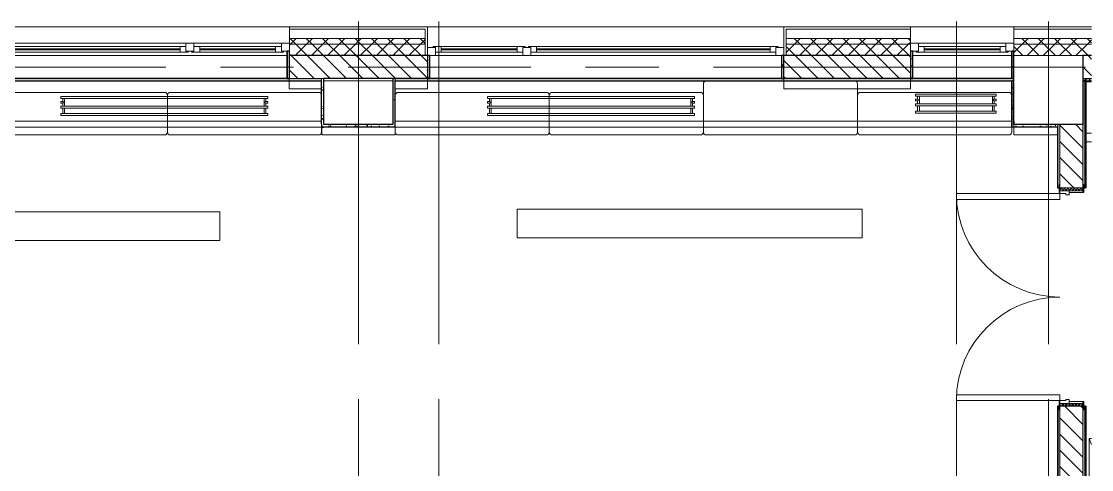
# Model space of a CAD drawing. Header units: millimetres. Extents: x 39486 to 115248, y -1987 to 27400.
# Drawn here: x 57530 to 66835, y 23499 to 27398 of the extents above; entities that cross this region are included whole.
import ezdxf

# ---------------------------------------------------------------- set-up
doc = ezdxf.new("R2010")
doc.units = ezdxf.units.MM
doc.linetypes.add('Осевая', pattern=[3175, 635, -476.25, 1587.5, -476.25])
for name, color, linetype, lineweight in [('A-DOOR', 7, 'Continuous', 9), ('A-DOOR-1', 7, 'Continuous', 13), ('A-DOOR-FRAM', 7, 'Continuous', 13), ('A-DOOR-FRAM-1', 7, 'Continuous', 9), ('A-GLAZ', 7, 'Continuous', 9), ('A-GLAZ-1', 7, 'Continuous', 13), ('A-WALL', 7, 'Continuous', 9), ('I-WALL', 7, 'Continuous', 9), ('M-EQPM', 7, 'Continuous', 9), ('Оси', 7, 'Continuous', 9), ('Оси-2', 7, 'Осевая', 9)]:
    doc.layers.add(name, color=color, linetype=linetype, lineweight=lineweight)
for name, color, linetype, lineweight, true_color in [('A-WALL-1', 7, 'Continuous', 25, 0x3c3c3c), ('A-WALL-3', 7, 'Continuous', 13, 0x3c3c3c), ('A-WALL-FNSH-1', 7, 'Continuous', 9, 0x3c3c3c), ('A-WALL-FNSH-2', 7, 'Continuous', 13, 0x3c3c3c), ('I-FURN-1', 7, 'Continuous', 9, 0xf0f0f0)]:
    doc.layers.add(name, color=color, linetype=linetype, lineweight=lineweight, true_color=true_color)
pattern_1 = [(135, (0, 0), (-70.71068, -70.71068), [])]
pattern_2 = [(45, (0, 0), (-70.71068, 70.71068), []), (135, (0, 0), (-70.71068, -70.71068), [])]
pattern_3 = [(0, (0, 0), (121.92, 30.48), [10.058, -81.382, 10.058, -81.382, -487.68]), (0, (0, 0), (121.92, 30.48), [-182.88, 10.058, -172.822, 10.058, -81.382, -213.36]), (0, (0, 0), (121.92, 30.48), [-457.2, 10.058, -50.902, 10.058, -142.342]), (120, (45.72, 15.24), (-87.356454, 90.345817), [10.058, -81.382, 10.058, -81.382, -487.68]), (120, (45.72, 15.24), (-87.356454, 90.345817), [-182.88, 10.058, -172.822, 10.058, -81.382, -213.36]), (120, (45.72, 15.24), (-87.356454, 90.345817), [-457.2, 10.058, -50.902, 10.058, -142.342]), (240, (60.96, 76.2), (-34.563546, -120.825817), [10.058, -81.382, 10.058, -81.382, -487.68]), (240, (60.96, 76.2), (-34.563546, -120.825817), [-182.88, 10.058, -172.822, 10.058, -81.382, -213.36]), (240, (60.96, 76.2), (-34.563546, -120.825817), [-457.2, 10.058, -50.902, 10.058, -142.342])]

# ---------------------------------------------------------------- blocks, each defined once
blk = doc.blocks.new('120_Окно_СКБ_2Ст - 120_Окно_СКБ_2Ст 2700х2500 _мал створка справа_ 2-23206922-План разверток пом_ 2_19_ Этаж 2')
at = {"layer": 'A-GLAZ'}
for p, q in [((1350, -5), (-1350, -5)), ((-1330, -75), (-1300, -75)), ((-1230, -55), (400, -55)), ((400, -65), (-1230, -65)), ((470, -75), (500, -75)), ((570, -55), (1230, -55)), ((1230, -65), (570, -65)), ((1300, -75), (1330, -75))]:
    blk.add_line(p, q, dxfattribs=at)
at = {"layer": 'A-GLAZ-1'}
for p, q in [((-1350, -75), (-1350, -5)), ((-1350, -5), (-1280, -5)), ((-1280, -75), (-1350, -75)), ((-1280, -75), (-1300, -75)), ((-1300, -75), (-1300, -85)), ((-1300, -85), (470, -85)), ((470, -85), (-1300, -85)), ((-1280, -5), (-1280, -75)), ((450, -35), (-1280, -35)), ((-1280, -35), (-1280, -75)), ((-1230, -85), (-1230, -35)), ((400, -85), (400, -35)), ((450, -75), (450, -5)), ((450, -5), (520, -5)), ((450, -75), (450, -35)), ((520, -75), (450, -75)), ((470, -75), (450, -75)), ((470, -85), (470, -75)), ((520, -75), (500, -75)), ((500, -75), (500, -85)), ((500, -85), (1300, -85)), ((1300, -85), (500, -85)), ((520, -5), (520, -75)), ((1280, -35), (520, -35)), ((520, -35), (520, -75)), ((570, -85), (570, -35)), ((1230, -85), (1230, -35)), ((1280, -75), (1280, -5)), ((1280, -5), (1350, -5)), ((1280, -75), (1280, -35)), ((1350, -75), (1280, -75)), ((1300, -75), (1280, -75)), ((1300, -85), (1300, -75)), ((1350, -5), (1350, -75))]:
    blk.add_line(p, q, dxfattribs=at)
blk = doc.blocks.new('120_Окно_СКБ_2Ст - 120_Окно_СКБ_2Ст 3100х2500 _мал_створка слева_-22274797-План разверток пом_ 2_19_ Этаж 2')
at = {"layer": 'A-GLAZ'}
for p, q in [((1530, 115), (-1530, 115)), ((-1550, 45), (-1500, 45)), ((-1430, 65), (600, 65)), ((600, 55), (-1430, 55)), ((670, 45), (700, 45)), ((770, 65), (1430, 65)), ((1430, 55), (770, 55)), ((1500, 45), (1550, 45))]:
    blk.add_line(p, q, dxfattribs=at)
at = {"layer": 'A-GLAZ-1'}
for p, q in [((-1550, 45), (-1550, 115)), ((-1550, 115), (-1480, 115)), ((-1480, 115), (-1480, 45)), ((650, 45), (650, 115)), ((650, 115), (720, 115)), ((720, 115), (720, 45)), ((1480, 45), (1480, 115)), ((1480, 115), (1550, 115)), ((1550, 115), (1550, 45)), ((-1480, 45), (-1550, 45)), ((-1480, 45), (-1500, 45)), ((-1500, 45), (-1500, 35)), ((-1500, 35), (670, 35)), ((670, 35), (-1500, 35)), ((650, 85), (-1480, 85)), ((-1480, 85), (-1480, 45)), ((-1430, 35), (-1430, 85)), ((600, 35), (600, 85)), ((650, 45), (650, 85)), ((720, 45), (650, 45)), ((670, 45), (650, 45)), ((670, 35), (670, 45)), ((720, 45), (700, 45)), ((700, 45), (700, 35)), ((700, 35), (1500, 35)), ((1500, 35), (700, 35)), ((1480, 85), (720, 85)), ((720, 85), (720, 45)), ((770, 35), (770, 85)), ((1430, 35), (1430, 85)), ((1480, 45), (1480, 85)), ((1550, 45), (1480, 45)), ((1500, 45), (1480, 45)), ((1500, 35), (1500, 45))]:
    blk.add_line(p, q, dxfattribs=at)
blk = doc.blocks.new('110_Дверь_СКБ_2Ст - Д-10 1800x2100h_Актовый зал EI30-32403870-План разверток пом_ 2_19_ Этаж 2')
at = {"layer": 'A-DOOR'}
h = blk.add_hatch(dxfattribs=at)
h.set_pattern_fill('FP_7', color=256, style=0, pattern_type=2)
h.set_pattern_definition([(135, (1351.41, 164.685), (-14.1421, -14.1421), []), (225, (1351.41, 164.685), (14.1421, -14.1421), [])])
h.paths.add_polyline_path([(937.5, -100), (962.5, -100), (962.5, 100), (937.5, 100)])
at = {"layer": 'A-DOOR-FRAM-1'}
h = blk.add_hatch(dxfattribs=at)
h.set_pattern_fill('FP_8', color=256, style=0, pattern_type=2)
h.set_pattern_definition([(45, (-771.384, 164.685), (-14.1421, 14.1421), []), (135, (-771.384, 164.685), (-14.1421, -14.1421), [])])
h.paths.add_polyline_path([(-937.5, -100), (-912.5, -100), (-912.5, 100), (-937.5, 100)])
at = {"layer": 'A-DOOR'}
for centre, start, end in [((-887.5, 100), 0, 90), ((912.5, 100), 90, 180)]:
    blk.add_arc(centre, 900, start, end, dxfattribs=at)
at = {"layer": 'A-DOOR-1'}
for p, q in [((-887.5, 1000), (-887.5, 100)), ((-837.5, 1000), (-887.5, 1000)), ((-837.5, 100), (-837.5, 1000)), ((912.5, 1000), (862.5, 1000)), ((862.5, 1000), (862.5, 100)), ((912.5, 100), (912.5, 1000)), ((-887.5, 100), (-837.5, 100)), ((862.5, 100), (912.5, 100))]:
    blk.add_line(p, q, dxfattribs=at)
at = {"layer": 'A-DOOR-FRAM'}
for p, q in [((-897.5, 108), (-967.5, 108)), ((-967.5, 108), (-967.5, 100)), ((-967.5, 100), (-897.5, 100)), ((-912.5, 100), (-937.5, 100)), ((-937.5, 100), (-937.5, -100)), ((-887.5, 100), (-912.5, 100)), ((-912.5, 100), (-912.5, 20)), ((-912.5, -100), (-912.5, 100)), ((-897.5, 100), (-897.5, 108)), ((-887.5, 50), (-887.5, 100)), ((912.5, 100), (912.5, 50)), ((937.5, 100), (912.5, 100)), ((992.5, 108), (922.5, 108)), ((922.5, 108), (922.5, 100)), ((922.5, 100), (992.5, 100)), ((937.5, 20), (937.5, 100)), ((962.5, 100), (937.5, 100)), ((937.5, 100), (937.5, -100)), ((962.5, -100), (962.5, 100)), ((992.5, 100), (992.5, 108)), ((-912.5, 20), (-877.5, 20)), ((-897.5, 20), (-912.5, 20)), ((-912.5, 20), (-912.5, -100)), ((-897.5, -100), (-897.5, 20)), ((-877.5, 50), (-887.5, 50)), ((-877.5, 20), (-877.5, 50)), ((912.5, 50), (902.5, 50)), ((902.5, 50), (902.5, 20)), ((902.5, 20), (937.5, 20)), ((937.5, 20), (922.5, 20)), ((922.5, 20), (922.5, -100)), ((937.5, -100), (937.5, 20)), ((-897.5, -100), (-967.5, -100)), ((-967.5, -100), (-967.5, -108)), ((-967.5, -108), (-897.5, -108)), ((-937.5, -100), (-912.5, -100)), ((-912.5, -100), (-897.5, -100)), ((-897.5, -108), (-897.5, -100)), ((922.5, -100), (937.5, -100)), ((992.5, -100), (922.5, -100)), ((922.5, -100), (922.5, -108)), ((922.5, -108), (992.5, -108)), ((937.5, -100), (962.5, -100)), ((992.5, -108), (992.5, -100))]:
    blk.add_line(p, q, dxfattribs=at)
blk = doc.blocks.new('120_Окно_СКБ_1Ст - 120_Окно_СКБ_1Ст 900х2500_h_-19906774-План разверток пом_ 2_19_ Этаж 2')
at = {"layer": 'A-GLAZ'}
for p, q in [((450, -5), (-450, -5)), ((-430, -75), (-400, -75)), ((-330, -55), (330, -55)), ((330, -65), (-330, -65)), ((400, -75), (430, -75))]:
    blk.add_line(p, q, dxfattribs=at)
at = {"layer": 'A-GLAZ-1'}
for p, q in [((-450, -75), (-450, -5)), ((-450, -5), (-380, -5)), ((-380, -75), (-450, -75)), ((-380, -75), (-400, -75)), ((-400, -75), (-400, -85)), ((-400, -85), (400, -85)), ((400, -85), (-400, -85)), ((-380, -5), (-380, -75)), ((380, -35), (-380, -35)), ((-380, -35), (-380, -75)), ((-330, -85), (-330, -35)), ((330, -85), (330, -35)), ((380, -75), (380, -5)), ((380, -5), (450, -5)), ((380, -75), (380, -35)), ((450, -75), (380, -75)), ((400, -75), (380, -75)), ((400, -85), (400, -75)), ((450, -5), (450, -75))]:
    blk.add_line(p, q, dxfattribs=at)
blk = doc.blocks.new('Стол базовый прямоугольный - 5_7-26328560-План разверток пом_ 2_19_ Этаж 2')
at = {"layer": 'I-FURN-1'}
for p, q in [((1000, 125), (-1000, 125)), ((-1000, 125), (-1000, -125)), ((1000, -125), (1000, 125)), ((-1000, -125), (1000, -125))]:
    blk.add_line(p, q, dxfattribs=at)
blk = doc.blocks.new('Стол базовый прямоугольный - 5_8-26349451-План разверток пом_ 2_19_ Этаж 2')
at = {"layer": 'I-FURN-1'}
for p, q in [((1500, 125), (-1500, 125)), ((-1500, 125), (-1500, -125)), ((1500, -125), (1500, 125)), ((-1500, -125), (1500, -125))]:
    blk.add_line(p, q, dxfattribs=at)
blk = doc.blocks.new('Шкаф параметрический - 1_37-26355741-План разверток пом_ 2_19_ Этаж 2')
at = {"layer": 'I-FURN-1'}
for p, q in [((0, 500), (51.2, 478.7)), ((1200, 500), (0, 500)), ((0, 500), (0, 478.7)), ((0, 478.7), (0, 500)), ((0, 500), (1200, 500)), ((1148.8, 478.7), (1200, 500)), ((1200, 478.7), (1200, 500)), ((1200, 500), (1200, 478.7))]:
    blk.add_line(p, q, dxfattribs=at)
blk = doc.blocks.new('radiator_prado_classic_z_tip_30_po exemplyaru - Classic Z Тип 30-500-30677905-План разверток пом_ 2_19_ Этаж 2')
at = {"layer": 'M-EQPM'}
for p, q in [((0, 228), (0, 210)), ((1800, 228), (0, 228)), ((0, 210), (1800, 210)), ((17.5, 210), (17.5, 164)), ((32.5, 164), (32.5, 210)), ((1767.5, 210), (1767.5, 164)), ((1782.5, 164), (1782.5, 210)), ((1800, 210), (1800, 228)), ((1800, 164), (0, 164)), ((0, 164), (0, 146)), ((0, 146), (1800, 146)), ((17.5, 121.5), (0, 121.5)), ((17.5, 121.5), (0, 121.5)), ((0, 121.5), (0, 121.2)), ((0, 106.5), (0, 121.5)), ((0, 121.2), (0, 121.2)), ((0, 106.8), (0, 106.5)), ((0, 106.8), (0, 106.8)), ((0, 106.5), (17.5, 106.5)), ((0, 106.5), (17.5, 106.5)), ((17.5, 146), (17.5, 121.5)), ((17.5, 106.5), (17.5, 82)), ((32.5, 82), (32.5, 146)), ((1767.5, 146), (1767.5, 82)), ((1782.5, 121.5), (1782.5, 146)), ((1800, 121.5), (1782.5, 121.5)), ((1800, 121.5), (1782.5, 121.5)), ((1782.5, 82), (1782.5, 106.5)), ((1782.5, 106.5), (1800, 106.5)), ((1782.5, 106.5), (1800, 106.5)), ((1800, 146), (1800, 164)), ((1800, 121.5), (1800, 106.5)), ((1800, 121.2), (1800, 121.5)), ((1800, 121.5), (1800, 121.2)), ((1800, 121.2), (1800, 121.5)), ((1800, 106.5), (1800, 106.8)), ((1800, 106.8), (1800, 106.5)), ((1800, 106.5), (1800, 106.8)), ((1800, 82), (0, 82)), ((0, 82), (0, 64)), ((1800, 64), (0, 64)), ((1800, 64), (1800, 82))]:
    blk.add_line(p, q, dxfattribs=at)
for points, knots in [([(25, 114), (24.5, 114.5), (23.6, 115.4), (22.4, 116.6), (21.6, 117.4), (21.1, 117.9), (20.8, 118.2), (20.5, 118.5), (20.2, 118.8), (19.8, 119.1), (19.6, 119.4), (19.3, 119.7), (19, 120), (18.7, 120.3), (18.5, 120.5), (18.3, 120.7), (18.1, 120.9), (17.9, 121.1), (17.8, 121.2), (17.7, 121.3), (17.5, 121.5), (17.5, 121.5), (17.5, 121.5)], [0, 0, 0, 0, 0.142857, 0.285714, 0.357143, 0.392857, 0.428571, 0.464286, 0.5, 0.535714, 0.571429, 0.607143, 0.642857, 0.678571, 0.714286, 0.75, 0.785714, 0.821429, 0.857143, 0.892857, 0.928571, 1, 1, 1, 1]), ([(17.5, 106.5), (17.5, 106.5), (17.5, 106.5), (17.7, 106.7), (17.8, 106.8), (17.9, 106.9), (18.1, 107.1), (18.3, 107.3), (18.5, 107.5), (18.7, 107.7), (19, 108), (19.3, 108.3), (19.6, 108.6), (19.8, 108.9), (20.3, 109.3), (20.7, 109.7), (21.1, 110.1), (21.6, 110.6), (22.4, 111.4), (23.6, 112.6), (24.5, 113.5), (25, 114)], [0, 0, 0, 0, 0.071429, 0.107143, 0.142857, 0.178571, 0.214286, 0.25, 0.285714, 0.321429, 0.357143, 0.392857, 0.428571, 0.464286, 0.5, 0.571429, 0.607143, 0.642857, 0.714286, 0.857143, 1, 1, 1, 1]), ([(1775, 114), (1775.5, 114.5), (1776.4, 115.4), (1777.6, 116.6), (1778.4, 117.4), (1778.9, 117.9), (1779.2, 118.2), (1779.5, 118.5), (1779.8, 118.8), (1780.1, 119.2), (1780.4, 119.4), (1780.7, 119.7), (1781, 120), (1781.3, 120.3), (1781.5, 120.5), (1781.7, 120.7), (1781.9, 120.9), (1782.1, 121.1), (1782.2, 121.2), (1782.3, 121.3), (1782.5, 121.5), (1782.5, 121.5), (1782.5, 121.5)], [0, 0, 0, 0, 0.142857, 0.285714, 0.357143, 0.392857, 0.428571, 0.464286, 0.5, 0.535714, 0.571429, 0.607143, 0.642857, 0.678571, 0.714286, 0.75, 0.785714, 0.821429, 0.857143, 0.892857, 0.928571, 1, 1, 1, 1]), ([(1782.5, 106.5), (1782.5, 106.5), (1782.5, 106.5), (1782.3, 106.7), (1782.2, 106.8), (1782.1, 106.9), (1781.9, 107.1), (1781.7, 107.3), (1781.5, 107.5), (1781.3, 107.7), (1781, 108), (1780.7, 108.3), (1780.4, 108.6), (1780.1, 108.8), (1779.7, 109.3), (1779.3, 109.7), (1778.9, 110.1), (1778.4, 110.6), (1777.6, 111.4), (1776.4, 112.6), (1775.5, 113.5), (1775, 114)], [0, 0, 0, 0, 0.071429, 0.107143, 0.142857, 0.178571, 0.214286, 0.25, 0.285714, 0.321429, 0.357143, 0.392857, 0.428571, 0.464286, 0.5, 0.571429, 0.607143, 0.642857, 0.714286, 0.857143, 1, 1, 1, 1])]:
    blk.add_open_spline(points, degree=3, knots=knots, dxfattribs=at)
blk = doc.blocks.new('radiator_prado_classic_z_tip_30_po exemplyaru - Classic Z Тип 30-500-30677900-План разверток пом_ 2_19_ Этаж 2')
at = {"layer": 'M-EQPM'}
for p, q in [((0, 228), (0, 210)), ((700, 228), (0, 228)), ((0, 210), (700, 210)), ((17.5, 210), (17.5, 164)), ((32.5, 164), (32.5, 210)), ((667.5, 210), (667.5, 164)), ((682.5, 164), (682.5, 210)), ((700, 210), (700, 228)), ((700, 164), (0, 164)), ((0, 164), (0, 146)), ((0, 146), (700, 146)), ((17.5, 121.5), (0, 121.5)), ((17.5, 121.5), (0, 121.5)), ((0, 121.5), (0, 121.2)), ((0, 106.5), (0, 121.5)), ((0, 121.2), (0, 121.2)), ((0, 106.8), (0, 106.5)), ((0, 106.8), (0, 106.8)), ((0, 106.5), (17.5, 106.5)), ((0, 106.5), (17.5, 106.5)), ((17.5, 146), (17.5, 121.5)), ((17.5, 106.5), (17.5, 82)), ((32.5, 82), (32.5, 146)), ((667.5, 146), (667.5, 82)), ((682.5, 121.5), (682.5, 146)), ((700, 121.5), (682.5, 121.5)), ((700, 121.5), (682.5, 121.5)), ((682.5, 82), (682.5, 106.5)), ((682.5, 106.5), (700, 106.5)), ((682.5, 106.5), (700, 106.5)), ((700, 146), (700, 164)), ((700, 121.5), (700, 106.5)), ((700, 121.2), (700, 121.5)), ((700, 121.5), (700, 121.2)), ((700, 121.2), (700, 121.5)), ((700, 106.5), (700, 106.8)), ((700, 106.8), (700, 106.5)), ((700, 106.5), (700, 106.8)), ((700, 82), (0, 82)), ((0, 82), (0, 64)), ((700, 64), (0, 64)), ((700, 64), (700, 82))]:
    blk.add_line(p, q, dxfattribs=at)
for points, knots in [([(25, 114), (24.5, 114.5), (23.6, 115.4), (22.4, 116.6), (21.6, 117.4), (21.1, 117.9), (20.8, 118.2), (20.5, 118.5), (20.2, 118.8), (19.8, 119.1), (19.6, 119.4), (19.3, 119.7), (19, 120), (18.7, 120.3), (18.5, 120.5), (18.3, 120.7), (18.1, 120.9), (17.9, 121.1), (17.8, 121.2), (17.7, 121.3), (17.5, 121.5), (17.5, 121.5), (17.5, 121.5)], [0, 0, 0, 0, 0.142857, 0.285714, 0.357143, 0.392857, 0.428571, 0.464286, 0.5, 0.535714, 0.571429, 0.607143, 0.642857, 0.678571, 0.714286, 0.75, 0.785714, 0.821429, 0.857143, 0.892857, 0.928571, 1, 1, 1, 1]), ([(17.5, 106.5), (17.5, 106.5), (17.5, 106.5), (17.7, 106.7), (17.8, 106.8), (17.9, 106.9), (18.1, 107.1), (18.3, 107.3), (18.5, 107.5), (18.7, 107.7), (19, 108), (19.3, 108.3), (19.6, 108.6), (19.8, 108.9), (20.3, 109.3), (20.7, 109.7), (21.1, 110.1), (21.6, 110.6), (22.4, 111.4), (23.6, 112.6), (24.5, 113.5), (25, 114)], [0, 0, 0, 0, 0.071429, 0.107143, 0.142857, 0.178571, 0.214286, 0.25, 0.285714, 0.321429, 0.357143, 0.392857, 0.428571, 0.464286, 0.5, 0.571429, 0.607143, 0.642857, 0.714286, 0.857143, 1, 1, 1, 1]), ([(675, 114), (675.5, 114.5), (676.4, 115.4), (677.6, 116.6), (678.4, 117.4), (678.9, 117.9), (679.2, 118.2), (679.5, 118.5), (679.8, 118.8), (680.1, 119.2), (680.4, 119.4), (680.7, 119.7), (681, 120), (681.3, 120.3), (681.5, 120.5), (681.7, 120.7), (681.9, 120.9), (682.1, 121.1), (682.2, 121.2), (682.3, 121.3), (682.5, 121.5), (682.5, 121.5), (682.5, 121.5)], [0, 0, 0, 0, 0.142857, 0.285714, 0.357143, 0.392857, 0.428571, 0.464286, 0.5, 0.535714, 0.571429, 0.607143, 0.642857, 0.678571, 0.714286, 0.75, 0.785714, 0.821429, 0.857143, 0.892857, 0.928571, 1, 1, 1, 1]), ([(682.5, 106.5), (682.5, 106.5), (682.5, 106.5), (682.3, 106.7), (682.2, 106.8), (682.1, 106.9), (681.9, 107.1), (681.7, 107.3), (681.5, 107.5), (681.3, 107.7), (681, 108), (680.7, 108.3), (680.4, 108.6), (680.1, 108.8), (679.7, 109.3), (679.3, 109.7), (678.9, 110.1), (678.4, 110.6), (677.6, 111.4), (676.4, 112.6), (675.5, 113.5), (675, 114)], [0, 0, 0, 0, 0.071429, 0.107143, 0.142857, 0.178571, 0.214286, 0.25, 0.285714, 0.321429, 0.357143, 0.392857, 0.428571, 0.464286, 0.5, 0.571429, 0.607143, 0.642857, 0.714286, 0.857143, 1, 1, 1, 1])]:
    blk.add_open_spline(points, degree=3, knots=knots, dxfattribs=at)
blk = doc.blocks.new('Мат 1340х300х800_h_ около окна - 1372 x 1905mm - Double-31170368-План разверток пом_ 2_19_ Этаж 2')
at = {"layer": 'I-FURN-1'}
for p, q in [((855.9, 851.3), (-433.3, 851.3)), ((-458.7, 825.9), (-458.7, 506.7)), ((881.3, 506.7), (881.3, 825.9)), ((-433.3, 481.3), (855.9, 481.3))]:
    blk.add_line(p, q, dxfattribs=at)
for centre, start, end in [((-433.3, 825.9), 90, 180), ((855.9, 825.9), 0, 90), ((-433.3, 506.7), 180, 270), ((855.9, 506.7), 270, 360)]:
    blk.add_arc(centre, 25.4, start, end, dxfattribs=at)
blk = doc.blocks.new('Мат 1340х300х800_h_ около окна - 1372 x 1905mm - Double-V6-План разверток пом_ 2_19_ Этаж 2')
at = {"layer": 'I-FURN-1'}
for p, q in [((855.9, 851.3), (-433.3, 851.3)), ((-458.7, 825.9), (-458.7, 506.7)), ((-433.3, 481.3), (855.9, 481.3)), ((881.3, 506.7), (881.3, 550.3))]:
    blk.add_line(p, q, dxfattribs=at)
for centre, start, end in [((-433.3, 825.9), 90, 180), ((855.9, 825.9), 0, 90), ((-433.3, 506.7), 180, 270), ((855.9, 506.7), 270, 360)]:
    blk.add_arc(centre, 25.4, start, end, dxfattribs=at)
blk = doc.blocks.new('Мат 1340х300х800_h_ около окна - 1372 x 1905mm - Double-V7-План разверток пом_ 2_19_ Этаж 2')
at = {"layer": 'I-FURN-1'}
for p, q in [((855.9, 851.3), (-433.3, 851.3)), ((881.3, 506.7), (881.3, 825.9)), ((-458.7, 551.3), (-458.7, 506.7)), ((-433.3, 481.3), (855.9, 481.3))]:
    blk.add_line(p, q, dxfattribs=at)
for centre, start, end in [((-433.3, 825.9), 90, 180), ((855.9, 825.9), 0, 90), ((-433.3, 506.7), 180, 184.97737), ((-433.3, 506.7), 184.97737, 270), ((855.9, 506.7), 270, 360)]:
    blk.add_arc(centre, 25.4, start, end, dxfattribs=at)
blk = doc.blocks.new('Мат 1340х400х800_h_ - 1372 x 1905mm - Double-V8-План разверток пом_ 2_19_ Этаж 2')
at = {"layer": 'I-FURN-1'}
for p, q in [((-458.7, 925.9), (-458.7, 506.7)), ((881.3, 882.3), (881.3, 925.9)), ((881.3, 506.7), (881.3, 882.3)), ((-433.3, 481.3), (855.9, 481.3))]:
    blk.add_line(p, q, dxfattribs=at)
for centre, start, end in [((-433.3, 925.9), 90.00021, 180), ((855.9, 925.9), 0, 89.99979), ((-433.3, 506.7), 180, 270), ((855.9, 506.7), 270, 360)]:
    blk.add_arc(centre, 25.4, start, end, dxfattribs=at)
blk = doc.blocks.new('Мат 1340х300х800_h_ около окна - 1372 x 1905mm - Double-V9-План разверток пом_ 2_19_ Этаж 2')
at = {"layer": 'I-FURN-1'}
for p, q in [((855.9, 851.3), (-433.3, 851.3)), ((-458.7, 825.9), (-458.7, 506.7)), ((-433.3, 481.3), (855.9, 481.3)), ((881.3, 506.7), (881.3, 551.3))]:
    blk.add_line(p, q, dxfattribs=at)
for centre, start, end in [((-433.3, 825.9), 90, 180), ((855.9, 825.9), 0, 90), ((-433.3, 506.7), 180, 270), ((855.9, 506.7), 270, 360)]:
    blk.add_arc(centre, 25.4, start, end, dxfattribs=at)
blk = doc.blocks.new('Мат в спортивном зале - Т8-V22-План разверток пом_ 2_19_ Этаж 2')
at = {"layer": 'I-FURN-1'}
for p, q in [((241.3, 925.9), (241.3, 906.7)), ((881.3, 909.3), (241.3, 909.3)), ((241.3, 909.3), (241.3, 839.3)), ((241.3, 839.3), (241.3, 907.4)), ((241.3, 839.3), (881.3, 839.3)), ((881.3, 839.3), (241.3, 839.3)), ((881.3, 906.7), (881.3, 925.9)), ((881.3, 839.3), (881.3, 909.3)), ((881.3, 909.3), (881.3, 839.3))]:
    blk.add_line(p, q, dxfattribs=at)
blk = doc.blocks.new('Мат в спортивном зале - Т11-V23-План разверток пом_ 2_19_ Этаж 2')
at = {"layer": 'I-FURN-1'}
for p, q in [((-218.7, 925.9), (-218.7, 906.7)), ((881.3, 909.3), (-218.7, 909.3)), ((-218.7, 909.3), (-218.7, 839.3)), ((-218.7, 839.3), (-218.7, 908.4)), ((-218.7, 839.3), (881.3, 839.3)), ((881.3, 839.3), (-218.7, 839.3)), ((881.3, 906.7), (881.3, 925.9)), ((881.3, 839.3), (881.3, 909.3)), ((881.3, 908.4), (881.3, 839.3))]:
    blk.add_line(p, q, dxfattribs=at)
blk = doc.blocks.new('Мат в спортивном зале - Т12-V24-План разверток пом_ 2_19_ Этаж 2')
at = {"layer": 'I-FURN-1'}
for p, q in [((601.3, 925.9), (601.3, 906.7)), ((881.3, 909.3), (601.3, 909.3)), ((601.3, 909.3), (601.3, 839.3)), ((601.3, 839.3), (601.3, 908.4)), ((601.3, 839.3), (881.3, 839.3)), ((881.3, 839.3), (601.3, 839.3)), ((881.3, 906.7), (881.3, 925.9)), ((881.3, 839.3), (881.3, 909.3)), ((881.3, 908.4), (881.3, 839.3))]:
    blk.add_line(p, q, dxfattribs=at)
blk = doc.blocks.new('Мат в спортивном зале - Т12-V25-План разверток пом_ 2_19_ Этаж 2')
at = {"layer": 'I-FURN-1'}
for p, q in [((601.3, 925.9), (601.3, 906.7)), ((881.3, 909.3), (601.3, 909.3)), ((601.3, 909.3), (601.3, 839.3)), ((601.3, 839.3), (601.3, 908.4)), ((601.3, 839.3), (881.3, 839.3)), ((881.3, 839.3), (601.3, 839.3)), ((881.3, 906.7), (881.3, 925.9)), ((881.3, 839.3), (881.3, 909.3)), ((881.3, 908.4), (881.3, 839.3))]:
    blk.add_line(p, q, dxfattribs=at)
blk = doc.blocks.new('Мат в спортивном зале - Т15-31178050-План разверток пом_ 2_19_ Этаж 2')
at = {"layer": 'I-FURN-1'}
for p, q in [((501.3, 925.9), (501.3, 906.7)), ((881.3, 909.3), (501.3, 909.3)), ((501.3, 909.3), (501.3, 839.3)), ((501.3, 839.3), (501.3, 907.4)), ((501.3, 839.3), (881.3, 839.3)), ((881.3, 839.3), (501.3, 839.3)), ((881.3, 906.7), (881.3, 925.9)), ((881.3, 839.3), (881.3, 909.3)), ((881.3, 907.4), (881.3, 839.3))]:
    blk.add_line(p, q, dxfattribs=at)
blk = doc.blocks.new('Зашивка приборов отопления29 - Зашивка приборов отопления-33323054-План разверток пом_ 2_19_ Этаж 2')
at = {"layer": 'A-WALL'}
for p, q in [((66834.9, 26425), (66789, 26425)), ((66789, 26350), (66834.9, 26350))]:
    blk.add_line(p, q, dxfattribs=at)

msp = doc.modelspace()

# ---------------------------------------------------------------- hatches: boundary and pattern name
at = {"layer": 'A-WALL'}
h = msp.add_hatch(dxfattribs=at)
h.set_pattern_fill('FP_6', color=256, style=0, pattern_type=2)
h.set_pattern_definition(pattern_2)
h.paths.add_polyline_path([(65260, 27200), (65260, 27250), (64180, 27250), (64180, 27200), (64955.2, 27200)])
h.paths.add_polyline_path([(66160, 27200), (66834.9, 27200), (66834.9, 27250), (66160, 27250)])
h.paths.add_polyline_path([(61040, 27200), (61040, 27250), (59860, 27250), (59860, 27200), (60755.2, 27200)])
h.paths.add_polyline_path([(57160, 27200), (57160, 27250), (55909.9, 27250), (55909.9, 27200), (56013.8, 27200)])
h.paths.add_polyline_path([(54467.9, 27200), (55009.9, 27200), (55009.9, 27250), (53860.2, 27250), (53860.2, 27200)])
h.paths.add_polyline_path([(48284.4, 27200), (48760.3, 27200), (48760.3, 27250), (47507, 27250), (47507, 27200), (47511.5, 27200)])
h.paths.add_polyline_path([(49830.3, 27200), (50760.2, 27200), (50760.2, 27250), (49660.3, 27250), (49660.3, 27200)])
h.paths.add_polyline_path([(43646.8, 27200), (44407, 27200), (44407, 27250), (42100.9, 27250), (42100.9, 27200)])
h = msp.add_hatch(dxfattribs=at)
h.set_pattern_fill('FP_6', color=256, style=0, pattern_type=2)
h.set_pattern_definition(pattern_2)
h.paths.add_polyline_path([(66834.9, 27100), (66834.9, 27200), (66160, 27200), (66160, 27100), (66760, 27100)])
h.paths.add_polyline_path([(64180, 27100), (65260, 27100), (65260, 27200), (64180, 27200)])
h.paths.add_polyline_path([(60651.4, 27100), (61040, 27100), (61040, 27200), (59860, 27200), (59860, 27100), (59878.5, 27100)])
h.paths.add_polyline_path([(57160, 27100), (57160, 27200), (55909.9, 27200), (55909.9, 27100), (56013.8, 27100)])
h.paths.add_polyline_path([(54467.9, 27100), (55009.9, 27100), (55009.9, 27200), (53860.2, 27200), (53860.2, 27100)])
h.paths.add_polyline_path([(50760.2, 27100), (50760.2, 27200), (49660.3, 27200), (49660.3, 27100), (50364.8, 27100)])
h.paths.add_polyline_path([(48760.3, 27100), (48760.3, 27200), (47507, 27200), (47507, 27100), (48284.4, 27100)])
h.paths.add_polyline_path([(44407, 27100), (44407, 27200), (42100.9, 27200), (42100.9, 27100), (43646.8, 27100)])
at = {"layer": 'I-WALL'}
h = msp.add_hatch(dxfattribs=at)
h.set_pattern_fill('FP_1', color=256, style=0, pattern_type=2)
h.set_pattern_definition(pattern_1)
h.paths.add_polyline_path([(66789, 26900), (66834.9, 26900), (66834.9, 27100), (66760, 27100), (66760, 26900), (66780, 26900)])
h.paths.add_polyline_path([(65260, 26900), (65260, 27100), (64160, 27100), (64160, 26900), (64464.8, 26900)])
h.paths.add_polyline_path([(60651.4, 26900), (61060, 26900), (61060, 27100), (59860, 27100), (59860, 26900), (60164.8, 26900)])
h.paths.add_polyline_path([(57160, 26900), (57160, 27100), (55909.9, 27100), (55909.9, 26900), (56013.8, 26900)])
h.paths.add_polyline_path([(54854.4, 26900), (55009.9, 26900), (55009.9, 27100), (53860.2, 27100), (53860.2, 26900), (54781, 26900)])
h.paths.add_polyline_path([(50364.8, 26900), (50760.2, 26900), (50760.2, 27100), (50364.8, 27100)])
h = msp.add_hatch(dxfattribs=at)
h.set_pattern_fill('FP_13', color=256, style=0, pattern_type=2)
h.set_pattern_definition(pattern_3)
h.paths.add_polyline_path([(59860, 26900), (59860, 27140), (59840, 27140), (59840, 26900)])
h = msp.add_hatch(dxfattribs=at)
h.set_pattern_fill('FP_13', color=256, style=0, pattern_type=2)
h.set_pattern_definition(pattern_3)
h.paths.add_polyline_path([(61080, 26900), (61080, 27100), (61060, 27100), (61060, 26900)])
h = msp.add_hatch(dxfattribs=at)
h.set_pattern_fill('FP_13', color=256, style=0, pattern_type=2)
h.set_pattern_definition(pattern_3)
h.paths.add_polyline_path([(64160, 26900), (64160, 27100), (64140, 27100), (64140, 26900)])
h = msp.add_hatch(dxfattribs=at)
h.set_pattern_fill('FP_13', color=256, style=0, pattern_type=2)
h.set_pattern_definition(pattern_3)
h.paths.add_polyline_path([(65280, 26900), (65280, 27140), (65260, 27140), (65260, 26900)])
h = msp.add_hatch(dxfattribs=at)
h.set_pattern_fill('FP_13', color=256, style=0, pattern_type=2)
h.set_pattern_definition(pattern_3)
h.paths.add_polyline_path([(66160, 26900), (66160, 27140), (66140, 27140), (66140, 26900)])
h = msp.add_hatch(dxfattribs=at)
h.set_pattern_fill('FP_13', color=256, style=0, pattern_type=2)
h.set_pattern_definition(pattern_3)
h.paths.add_polyline_path([(59492, 26880), (60140, 26880), (60139, 26900), (54760, 26900), (54760, 26880), (59105.5, 26880)])
h = msp.add_hatch(dxfattribs=at)
h.set_pattern_fill('FP_13', color=256, style=0, pattern_type=2)
h.set_pattern_definition(pattern_3)
h.paths.add_polyline_path([(60140, 26479), (60160, 26480), (60160, 26900), (60140, 26900), (60139, 26480)])
h = msp.add_hatch(dxfattribs=at)
h.set_pattern_fill('FP_13', color=256, style=0, pattern_type=2)
h.set_pattern_definition(pattern_3)
h.paths.add_polyline_path([(65260, 26880), (66140, 26880), (66140, 26900), (60760, 26900), (60760, 26880), (64160, 26880)])
h = msp.add_hatch(dxfattribs=at)
h.set_pattern_fill('FP_13', color=256, style=0, pattern_type=2)
h.set_pattern_definition(pattern_3)
h.paths.add_polyline_path([(66160, 26500), (66160, 26900), (66140, 26900), (66140, 26500)])
h = msp.add_hatch(dxfattribs=at)
h.set_pattern_fill('FP_13', color=256, style=0, pattern_type=2)
h.set_pattern_definition(pattern_3)
h.paths.add_polyline_path([(66834.9, 26880), (66834.9, 26900), (66760, 26900), (66760, 26880)])
h = msp.add_hatch(dxfattribs=at)
h.set_pattern_fill('FP_13', color=256, style=0, pattern_type=2)
h.set_pattern_definition(pattern_3)
h.paths.add_polyline_path([(60760, 26480), (60780, 26480.9), (60780, 26880), (60760, 26880), (60760, 26480.9)])
h = msp.add_hatch(dxfattribs=at)
h.set_pattern_fill('FP_13', color=256, style=0, pattern_type=2)
h.set_pattern_definition(pattern_3)
h.paths.add_polyline_path([(66760, 18800), (66780, 18800), (66780, 24050), (66768, 24050), (66768, 24020), (66760, 24020), (66760, 19124.6)])
h.paths.add_polyline_path([(66780, 25950), (66780, 26880), (66760, 26880), (66760, 25980), (66768, 25980), (66768, 25950)])
h = msp.add_hatch(dxfattribs=at)
h.set_pattern_fill('FP_13', color=256, style=0, pattern_type=2)
h.set_pattern_definition(pattern_3)
h.paths.add_polyline_path([(60760, 26480), (60760, 26500), (60160, 26500), (60160, 26480), (60651.4, 26480)])
h = msp.add_hatch(dxfattribs=at)
h.set_pattern_fill('FP_13', color=256, style=0, pattern_type=2)
h.set_pattern_definition(pattern_3)
h.paths.add_polyline_path([(66513, 26480), (66540, 26480.9), (66540, 26500), (66140, 26500), (66140, 26480), (66160, 26480)])
h = msp.add_hatch(dxfattribs=at)
h.set_pattern_fill('FP_13', color=256, style=0, pattern_type=2)
h.set_pattern_definition(pattern_3)
h.paths.add_polyline_path([(66540, 23320), (66560, 23320), (66559.2, 24020), (66552, 24020), (66552, 24050), (66540, 24050), (66540, 23321)])
h.paths.add_polyline_path([(66540, 25950), (66552, 25950), (66552, 25980), (66560, 25980), (66560, 26500), (66540, 26500), (66540, 26387.6)])
h = msp.add_hatch(dxfattribs=at)
h.set_pattern_fill('FP_1', color=256, style=0, pattern_type=2)
h.set_pattern_definition(pattern_1)
h.paths.add_polyline_path([(66760, 12300), (66760, 15175), (66560, 15175), (66560, 12300)])
h.paths.add_polyline_path([(66760, 16625), (66760, 22700), (66560, 22700), (66560, 16625)])
h.paths.add_polyline_path([(66760, 23300), (66760, 24050), (66560, 24050), (66560, 23300)])
h.paths.add_polyline_path([(66560, 25950), (66760, 25950), (66760, 26500), (66560, 26500), (66560, 25980)])

# ---------------------------------------------------------------- linework, layer by layer
at = {"layer": 'A-WALL'}
for p, q in [((57160, 27350), (59860, 27350)), ((61060, 27350), (64160, 27350)), ((65260, 27350), (66160, 27350)), ((61040, 27250), (59860, 27250)), ((61040, 27200), (59860, 27200)), ((65260, 27250), (64180, 27250)), ((65260, 27200), (64180, 27200)), ((66834.9, 27250), (66160, 27250)), ((66834.9, 27200), (66160, 27200)), ((60160, 26900), (59860, 26900)), ((66560, 26500), (66560, 25980)), ((66760, 25980), (66760, 26500)), ((66560, 23300), (66560, 24020)), ((66760, 23300), (66760, 24020))]:
    msp.add_line(p, q, dxfattribs=at)
at = {"layer": 'A-WALL-1'}
for p, q in [((59860, 27140), (59840, 27140)), ((59840, 27140), (59840, 26900)), ((59860, 26900), (59860, 27140)), ((61060, 27100), (59860, 27100)), ((61080, 27100), (61060, 27100)), ((61060, 27100), (61060, 26900)), ((61080, 26900), (61080, 27100)), ((64160, 27100), (64140, 27100)), ((64140, 27100), (64140, 26900)), ((65260, 27100), (64160, 27100)), ((64160, 26900), (64160, 27100)), ((65280, 27140), (65260, 27140)), ((65260, 27140), (65260, 26900)), ((65280, 26900), (65280, 27140)), ((66160, 27140), (66140, 27140)), ((66140, 27140), (66140, 26900)), ((66160, 26500), (66160, 27140)), ((66834.9, 27100), (66760, 27100)), ((66760, 27100), (66760, 26500)), ((59860, 26900), (54160, 26900)), ((59840, 26900), (59860, 26900)), ((66160, 26900), (60160, 26900)), ((60160, 26500), (60160, 26900)), ((60760, 26900), (60760, 26500)), ((61060, 26900), (61080, 26900)), ((64140, 26900), (64160, 26900)), ((65260, 26900), (65280, 26900)), ((66140, 26900), (66160, 26900)), ((66760, 26900), (66834.9, 26900)), ((54780, 26880), (60139, 26880)), ((60140, 26506), (60140, 26880)), ((60780, 26880), (66140, 26880)), ((60780, 26480.9), (60780, 26880)), ((66140, 26880), (66140, 26480)), ((66760, 26880), (66834.9, 26880)), ((66780, 26880), (66760, 26880)), ((66780, 25950), (66780, 26880)), ((60140, 26506), (60139, 26506)), ((60139, 26500), (60139, 26480)), ((60140.8, 26479), (60160, 26479)), ((60760, 26500), (60160, 26500)), ((60160, 26480), (60780, 26480)), ((60160, 26480), (60160, 26479)), ((66140, 26480), (66540, 26480)), ((66760, 26500), (66160, 26500)), ((66540, 25950), (66540, 26480)), ((66540, 25950), (66552, 25950)), ((66768, 25950), (66780, 25950)), ((66552, 24050), (66540, 24050)), ((66540, 24050), (66540, 23320)), ((66780, 24050), (66768, 24050)), ((66780, 18820), (66780, 24050))]:
    msp.add_line(p, q, dxfattribs=at)
at = {"layer": 'A-WALL-3'}
for p, q in [((59860, 27330), (59860, 27140)), ((61040, 27330), (59860, 27330)), ((61040, 27100), (61040, 27330)), ((64180, 27330), (64180, 27100)), ((65260, 27330), (64180, 27330)), ((65260, 27140), (65260, 27330)), ((66160, 27330), (66160, 27140)), ((66834.9, 27330), (66160, 27330)), ((66160, 27100), (66760, 27100))]:
    msp.add_line(p, q, dxfattribs=at)
at = {"layer": 'A-WALL-FNSH-1'}
for p, q in [((61060, 27350), (59860, 27350)), ((59860, 27350), (59860, 27330)), ((61060, 27100), (61060, 27350)), ((65260, 27350), (64160, 27350)), ((64160, 27350), (64160, 27100)), ((65260, 27330), (65260, 27350)), ((66834.9, 27350), (66160, 27350)), ((66160, 27350), (66160, 27330))]:
    msp.add_line(p, q, dxfattribs=at)
at = {"layer": 'A-WALL-FNSH-2'}
for p, q in [((59840, 27140), (59839, 27140)), ((59839, 27140), (59839, 26900)), ((61081, 27100), (61080, 27100)), ((61081, 26900), (61081, 27100)), ((64140, 27100), (64139, 27100)), ((64139, 27100), (64139, 26900)), ((65281, 27140), (65280, 27140)), ((65281, 26900), (65281, 27140)), ((66140, 27140), (66139, 27140)), ((66139, 27140), (66139, 26900)), ((59839, 26900), (59840, 26900)), ((60780, 26900), (60780, 26880)), ((60781, 26880.9), (60781, 26900)), ((64139, 26900), (64140, 26900)), ((66139, 26900), (66140, 26900)), ((66780, 26900), (66780, 26880)), ((66789, 26880), (66789, 26900)), ((59860, 26880), (59860, 26879)), ((59860, 26879), (60139, 26879)), ((60139, 26879), (60139, 26500)), ((60781, 26479), (60781, 26879)), ((60781, 26879), (61060, 26879)), ((61060, 26879), (61060, 26880)), ((64160, 26880), (64160, 26879)), ((64160, 26879), (65260, 26879)), ((65260, 26879), (65260, 26880)), ((66139, 26879.5), (66139, 26479)), ((66140, 26879.5), (66139, 26879.5)), ((66789, 25950), (66789, 26871)), ((66789, 26871), (66834.9, 26871)), ((60139, 26480), (60139, 26479)), ((60139, 26479), (60140, 26479)), ((60160, 26479), (60780.8, 26479)), ((66139, 26479), (66539, 26479)), ((66539, 26479), (66539, 25950)), ((66539, 25950), (66540, 25950)), ((66780, 25950), (66789, 25950)), ((66539, 24050), (66539, 23320)), ((66540, 24050), (66539, 24050)), ((66789, 24050), (66780, 24050)), ((66789, 24050), (66789, 18820))]:
    msp.add_line(p, q, dxfattribs=at)
at = {"layer": 'I-WALL'}
for p, q in [((57180, 27100), (59840, 27100)), ((61080, 27100), (64140, 27100)), ((65280, 27100), (66140, 27100)), ((59859, 26879), (57160, 26879)), ((60760, 26880), (60160, 26880)), ((64160, 26879), (61060, 26879)), ((66140.1, 26879), (65260, 26879)), ((54780, 26529), (60140, 26529)), ((60781, 26529), (66140, 26529)), ((66160.5, 26529), (66160.5, 26500)), ((60140, 26479), (54781, 26479)), ((66160, 26479), (60781, 26479))]:
    msp.add_line(p, q, dxfattribs=at)
at = {"layer": 'Оси'}
for p, q in [((60460, 24898.1), (60460, 27398.1)), ((61160, 24898.1), (61160, 27398.1)), ((65660, 24898.1), (65660, 27398.1)), ((66460, 24898.1), (66460, 27398.1)), ((64280.5, 27000), (66780.5, 27000))]:
    msp.add_line(p, q, dxfattribs=at)
at = {"layer": 'Оси-2'}
for p, q in [((43385.9, 27000), (64280.5, 27000)), ((60460, 11888.7), (60460, 24898.1)), ((61160, 11888.7), (61160, 24898.1)), ((65660, 11888.7), (65660, 24898.1)), ((66460, 11888.7), (66460, 24898.1))]:
    msp.add_line(p, q, dxfattribs=at)

# ---------------------------------------------------------------- block references
at = {"layer": 'A-DOOR', "rotation": 89.9999999999999}
msp.add_blockref('110_Дверь_СКБ_2Ст - Д-10 1800x2100h_Актовый зал EI30-32403870-План разверток пом_ 2_19_ Этаж 2', (66660, 24987.5), dxfattribs=at)
at = {"layer": 'A-GLAZ'}
for name, p in [('120_Окно_СКБ_2Ст - 120_Окно_СКБ_2Ст 2700х2500 _мал створка справа_ 2-23206922-План разверток пом_ 2_19_ Этаж 2', (58510, 27215)), ('120_Окно_СКБ_1Ст - 120_Окно_СКБ_1Ст 900х2500_h_-19906774-План разверток пом_ 2_19_ Этаж 2', (65710, 27215))]:
    msp.add_blockref(name, p, dxfattribs=at)
at = {"layer": 'A-GLAZ', "rotation": 180}
msp.add_blockref('120_Окно_СКБ_2Ст - 120_Окно_СКБ_2Ст 3100х2500 _мал_створка слева_-22274797-План разверток пом_ 2_19_ Этаж 2', (62610, 27215), dxfattribs=at)
at = {"layer": 'A-WALL'}
msp.add_blockref('Зашивка приборов отопления29 - Зашивка приборов отопления-33323054-План разверток пом_ 2_19_ Этаж 2', (0, 0), dxfattribs=at)
at = {"layer": 'I-FURN-1'}
for name, p in [('Мат в спортивном зале - Т12-V24-План разверток пом_ 2_19_ Этаж 2', (59257.7, 25971.6)), ('Мат в спортивном зале - Т12-V25-План разверток пом_ 2_19_ Этаж 2', (60178.7, 25971.6)), ('Мат в спортивном зале - Т11-V23-План разверток пом_ 2_19_ Этаж 2', (64378.7, 25971.6)), ('Мат 1340х400х800_h_ - 1372 x 1905mm - Double-V8-План разверток пом_ 2_19_ Этаж 2', (63918.7, 25928.7)), ('Мат 1340х300х800_h_ около окна - 1372 x 1905mm - Double-31170368-План разверток пом_ 2_19_ Этаж 2', (57918.7, 25928.7)), ('Мат 1340х300х800_h_ около окна - 1372 x 1905mm - Double-V6-План разверток пом_ 2_19_ Этаж 2', (59258.7, 25928.7)), ('Мат 1340х300х800_h_ около окна - 1372 x 1905mm - Double-V7-План разверток пом_ 2_19_ Этаж 2', (61238.7, 25928.7)), ('Мат 1340х300х800_h_ около окна - 1372 x 1905mm - Double-31170368-План разверток пом_ 2_19_ Этаж 2', (62578.7, 25928.7)), ('Мат 1340х300х800_h_ около окна - 1372 x 1905mm - Double-V9-План разверток пом_ 2_19_ Этаж 2', (65258.7, 25928.7)), ('Мат в спортивном зале - Т8-V22-План разверток пом_ 2_19_ Этаж 2', (59899.5, 25571.6)), ('Мат в спортивном зале - Т15-31178050-План разверток пом_ 2_19_ Этаж 2', (65658.7, 25571.6))]:
    msp.add_blockref(name, p, dxfattribs=at)
for name, p, rotation in [('Стол базовый прямоугольный - 5_7-26328560-План разверток пом_ 2_19_ Этаж 2', (58256.2, 25617.2), 180), ('Стол базовый прямоугольный - 5_8-26349451-План разверток пом_ 2_19_ Этаж 2', (63340, 25640), 180), ('Шкаф параметрический - 1_37-26355741-План разверток пом_ 2_19_ Этаж 2', (67313.6, 22568.6), 90.00000000000038)]:
    msp.add_blockref(name, p, dxfattribs=dict(at, rotation=rotation))
at = {"layer": 'M-EQPM', "rotation": 180}
for name, p in [('radiator_prado_classic_z_tip_30_po exemplyaru - Classic Z Тип 30-500-30677905-План разверток пом_ 2_19_ Этаж 2', (59672.7, 26808)), ('radiator_prado_classic_z_tip_30_po exemplyaru - Classic Z Тип 30-500-30677905-План разверток пом_ 2_19_ Этаж 2', (63382.7, 26808)), ('radiator_prado_classic_z_tip_30_po exemplyaru - Classic Z Тип 30-500-30677900-План разверток пом_ 2_19_ Этаж 2', (66005, 26828.3))]:
    msp.add_blockref(name, p, dxfattribs=at)

doc.saveas('drawing.dxf')
